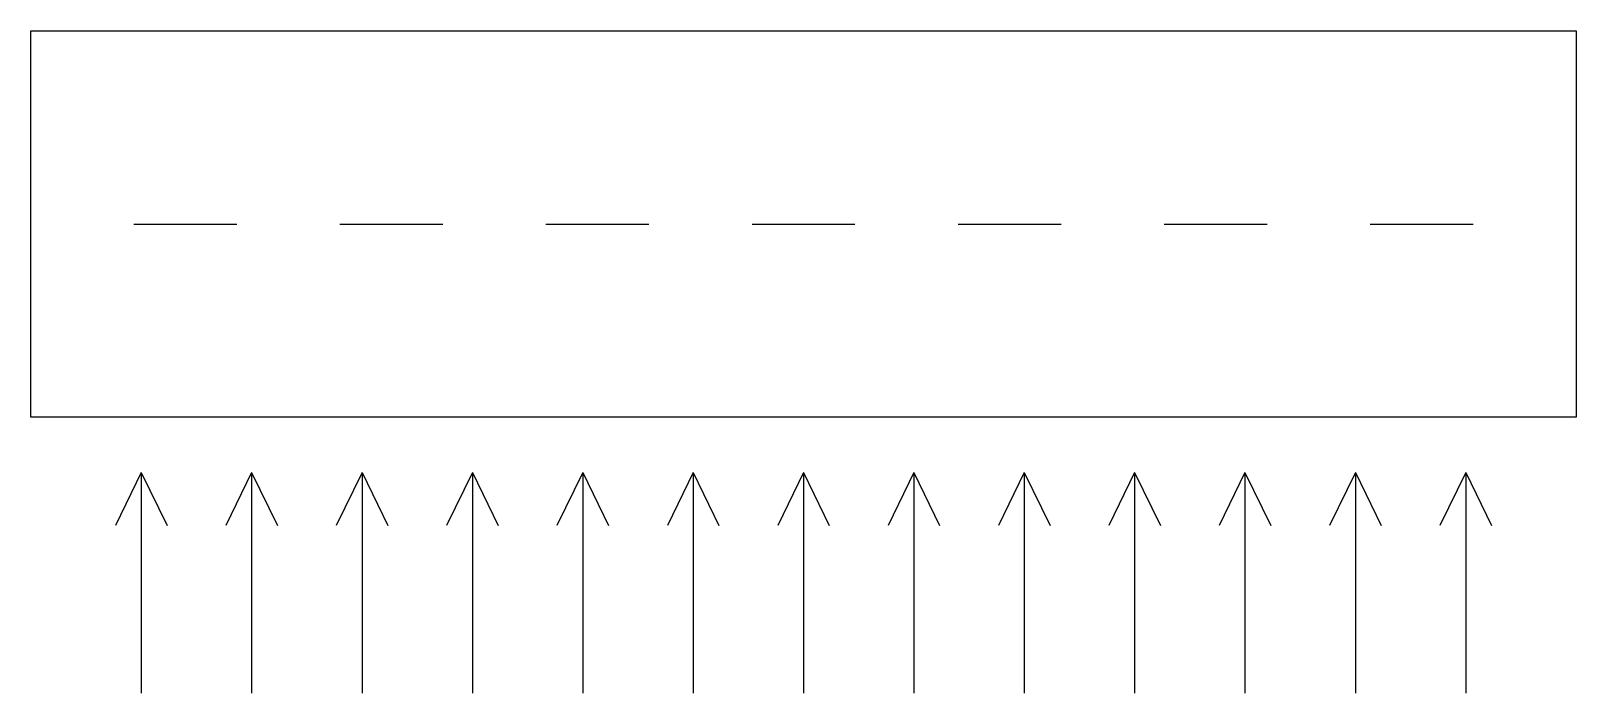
# Model space of a CAD drawing. Header units: millimetres. Extents: x -350 to 350, y -300 to 0.
import ezdxf

# ---------------------------------------------------------------- set-up
doc = ezdxf.new("R2010")
doc.units = ezdxf.units.MM

msp = doc.modelspace()

# ---------------------------------------------------------------- linework, layer by layer
at = {"color": 0, "linetype": 'ByBlock', "lineweight": -2}
for p, q in [((-350, 0), (350, 0)), ((-350, -175), (-350, 0)), ((350, 0), (350, -175)), ((-303.33, -87.5), (-256.67, -87.5)), ((-210, -87.5), (-163.33, -87.5)), ((-116.67, -87.5), (-70, -87.5)), ((-23.33, -87.5), (23.33, -87.5)), ((70, -87.5), (116.67, -87.5)), ((163.33, -87.5), (210, -87.5)), ((256.67, -87.5), (303.33, -87.5)), ((350, -175), (-350, -175)), ((-300, -200), (-311.68, -224.1)), ((-300, -200), (-288.32, -224.1)), ((-300, -200), (-300, -300)), ((-250, -200), (-261.68, -224.1)), ((-250, -200), (-238.32, -224.1)), ((-250, -200), (-250, -300)), ((-200, -200), (-211.68, -224.1)), ((-200, -200), (-188.32, -224.1)), ((-200, -200), (-200, -300)), ((-150, -200), (-161.68, -224.1)), ((-150, -200), (-138.32, -224.1)), ((-150, -200), (-150, -300)), ((-100, -200), (-111.68, -224.1)), ((-100, -200), (-88.32, -224.1)), ((-100, -200), (-100, -300)), ((-50, -200), (-61.68, -224.1)), ((-50, -200), (-38.32, -224.1)), ((-50, -200), (-50, -300)), ((0, -200), (-11.68, -224.1)), ((0, -200), (11.68, -224.1)), ((0, -200), (0, -300)), ((50, -200), (38.32, -224.1)), ((50, -200), (61.68, -224.1)), ((50, -200), (50, -300)), ((100, -200), (88.32, -224.1)), ((100, -200), (111.68, -224.1)), ((100, -200), (100, -300)), ((150, -200), (138.32, -224.1)), ((150, -200), (161.68, -224.1)), ((150, -200), (150, -300)), ((200, -200), (188.32, -224.1)), ((200, -200), (211.68, -224.1)), ((200, -200), (200, -300)), ((250, -200), (238.32, -224.1)), ((250, -200), (261.68, -224.1)), ((250, -200), (250, -300)), ((300, -200), (288.32, -224.1)), ((300, -200), (311.68, -224.1)), ((300, -200), (300, -300))]:
    msp.add_line(p, q, dxfattribs=at)

doc.saveas('drawing.dxf')
